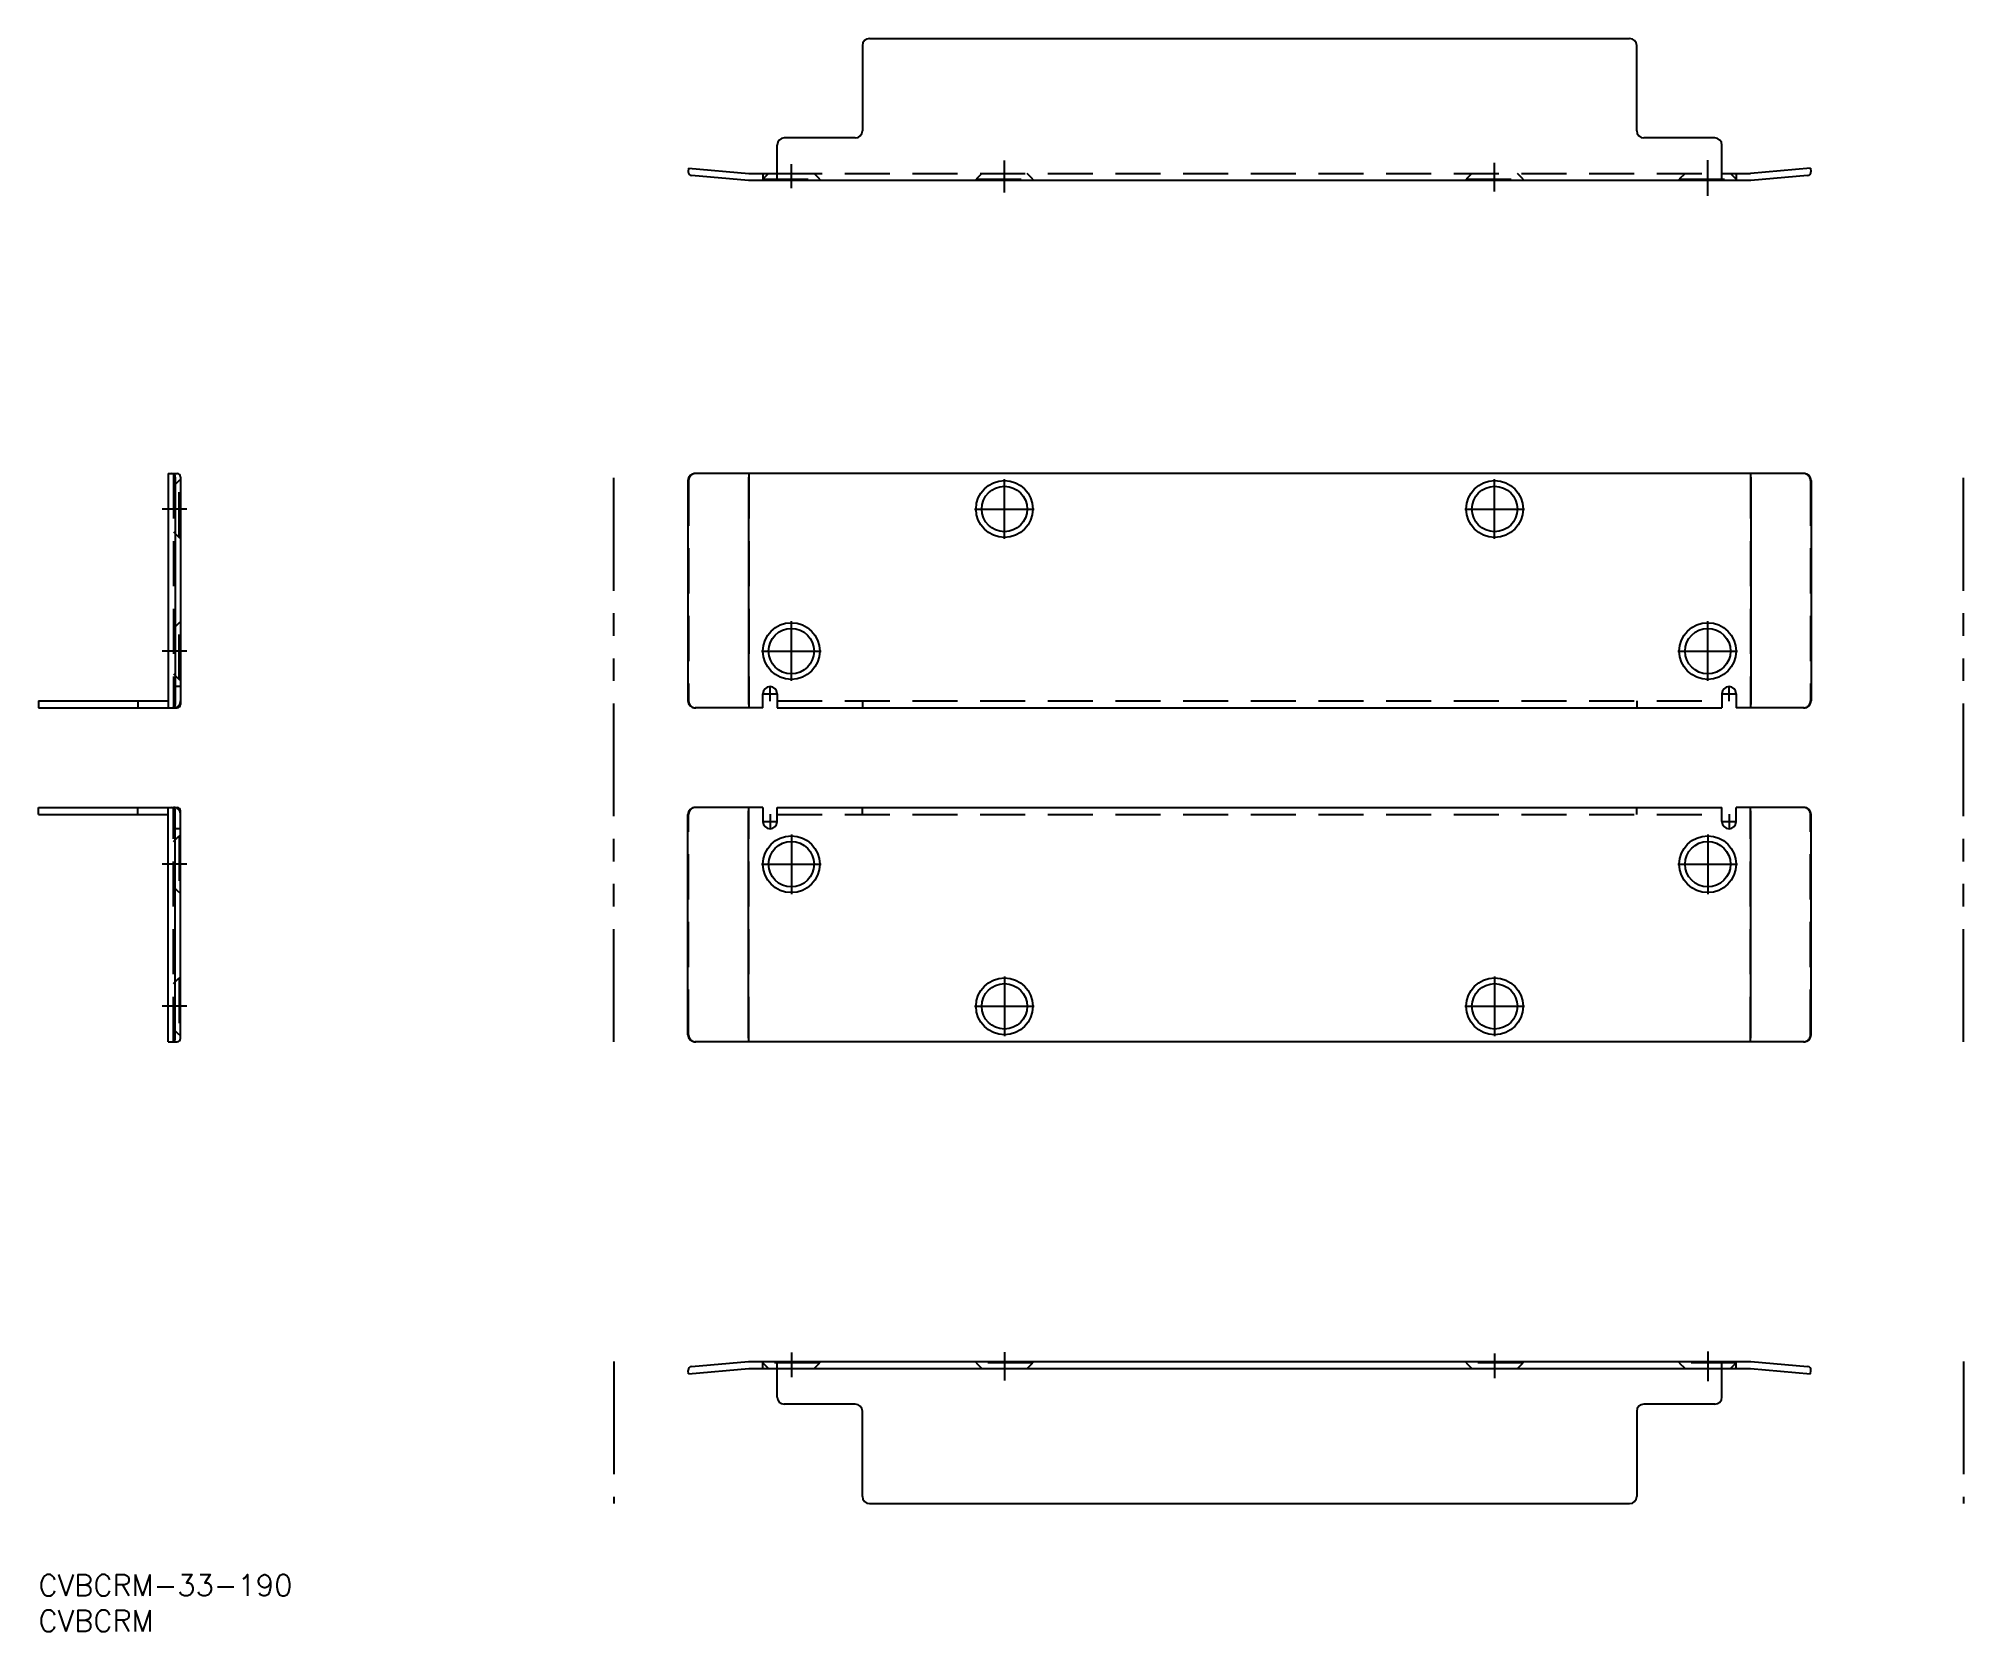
# Model space of a CAD drawing. Extents: x 0 to 271, y -8 to 216.
import ezdxf

# ---------------------------------------------------------------- set-up
doc = ezdxf.new("R2010")
doc.units = 0
doc.header["$LTSCALE"] = 0.5
for name, pattern in [('CENTER', [50.8, 31.75, -6.35, 6.35, -6.35]), ('DASHED', [19.05, 12.7, -6.35]), ('PHANTOM', [63.5, 31.75, -6.35, 6.35, -6.35, 6.35, -6.35])]:
    doc.linetypes.add(name, pattern=pattern)
for name, color, linetype in [('MSM_CENTER', 1, 'CENTER'), ('MSM_CONTINUOUS', 7, 'CONTINUOUS'), ('MSM_DASHED', 4, 'DASHED'), ('MSM_IMAGINARY', 6, 'PHANTOM'), ('MSM_PART_NUMBER', 7, 'CONTINUOUS')]:
    doc.layers.add(name, color=color, linetype=linetype)
doc.styles.get("Standard").update_dxf_attribs({"font": 'txt.shx', "height": 3, "bigfont": 'bigfont.shx'})

msp = doc.modelspace()

# ---------------------------------------------------------------- linework, layer by layer
at = {"layer": 'MSM_CENTER'}
for p, q in [((105.98, 195.17), (105.98, 198.53)), ((135.98, 194.55), (135.98, 199.05)), ((204.98, 194.71), (204.98, 198.71)), ((234.98, 194.09), (234.98, 199.1)), ((135.98, 145.8), (135.98, 154.2)), ((204.98, 145.8), (204.98, 154.2)), ((20.86, 150), (17.39, 150)), ((131.78, 150), (140.18, 150)), ((200.78, 150), (209.18, 150)), ((105.98, 125.8), (105.98, 134.2)), ((234.98, 125.8), (234.98, 134.2)), ((20.86, 130), (17.39, 130)), ((101.78, 130), (110.18, 130)), ((230.78, 130), (239.18, 130)), ((102.98, 122.95), (102.98, 125.05)), ((237.98, 122.95), (237.98, 125.05)), ((101.93, 124), (104.03, 124)), ((236.93, 124), (239.03, 124)), ((101.93, 106), (104.03, 106)), ((102.98, 107.05), (102.98, 104.95)), ((236.93, 106), (239.03, 106)), ((237.98, 107.05), (237.98, 104.95)), ((105.98, 104.2), (105.98, 95.8)), ((234.98, 104.2), (234.98, 95.8)), ((20.86, 100), (17.39, 100)), ((101.78, 100), (110.18, 100)), ((230.78, 100), (239.18, 100)), ((135.98, 84.2), (135.98, 75.8)), ((204.98, 84.2), (204.98, 75.8)), ((20.86, 80), (17.39, 80)), ((131.78, 80), (140.18, 80)), ((200.78, 80), (209.18, 80)), ((105.98, 31.25), (105.98, 27.79)), ((135.98, 31.31), (135.98, 27.34)), ((204.98, 31.14), (204.98, 27.65)), ((234.98, 31.43), (234.98, 27.22))]:
    msp.add_line(p, q, dxfattribs=at)
at = {"layer": 'MSM_CONTINUOUS'}
for p, q in [((115.98, 215.23), (115.98, 203.23)), ((116.98, 216.23), (223.98, 216.23)), ((224.98, 203.23), (224.98, 215.23)), ((103.98, 196.23), (103.98, 201.23)), ((114.98, 202.23), (104.98, 202.23)), ((235.98, 202.23), (225.98, 202.23)), ((236.98, 196.23), (236.98, 201.23)), ((91.51, 197.97), (91.47, 197.47)), ((91.51, 197.97), (99.98, 197.23)), ((249.45, 197.97), (240.98, 197.23)), ((249.45, 197.97), (249.49, 197.47)), ((99.94, 196.23), (91.93, 196.93)), ((241.03, 196.23), (99.94, 196.23)), ((99.98, 197.23), (103.98, 197.23)), ((101.98, 197.23), (101.98, 196.23)), ((236.98, 197.23), (240.98, 197.23)), ((238.98, 197.23), (238.98, 196.23)), ((249.04, 196.93), (241.03, 196.23)), ((18.26, 155), (18.26, 122)), ((18.26, 155), (19.5, 155)), ((19.26, 154.5), (19.26, 122.5)), ((20, 154.5), (20, 122.5)), ((248.54, 155), (92.43, 155)), ((99.94, 154.5), (99.94, 122.5)), ((241.03, 154.5), (241.03, 122.5)), ((91.43, 154), (91.43, 123)), ((249.54, 154), (249.54, 123)), ((0, 123), (0, 122)), ((0, 123), (18.26, 123)), ((0, 122), (19.5, 122)), ((14, 123), (14, 122)), ((101.98, 122), (92.43, 122)), ((101.98, 122), (101.98, 124)), ((103.98, 124), (103.98, 122)), ((103.98, 122), (236.98, 122)), ((236.98, 124), (236.98, 122)), ((238.98, 124), (238.98, 122)), ((248.54, 122), (238.98, 122)), ((0, 107), (0, 108)), ((0, 108), (19.5, 108)), ((0, 107), (18.26, 107)), ((14, 107), (14, 108)), ((18.26, 75), (18.26, 108)), ((19.26, 75.5), (19.26, 107.5)), ((20, 75.5), (20, 107.5)), ((91.43, 76), (91.43, 107)), ((101.98, 108), (92.43, 108)), ((99.94, 75.5), (99.94, 107.5)), ((101.98, 108), (101.98, 106)), ((103.98, 106), (103.98, 108)), ((103.98, 108), (236.98, 108)), ((236.98, 106), (236.98, 108)), ((248.54, 108), (238.98, 108)), ((238.98, 106), (238.98, 108)), ((241.03, 75.5), (241.03, 107.5)), ((249.54, 76), (249.54, 107)), ((18.26, 75), (19.5, 75)), ((248.54, 75), (92.43, 75)), ((91.93, 29.3), (99.94, 30)), ((99.94, 30), (241.03, 30)), ((103.98, 29), (103.98, 30)), ((236.98, 29), (236.98, 30)), ((241.03, 30), (249.04, 29.3)), ((91.51, 28.26), (91.47, 28.76)), ((91.51, 28.26), (99.98, 29)), ((99.98, 29), (240.98, 29)), ((103.98, 25), (103.98, 29)), ((236.98, 25), (236.98, 29)), ((240.98, 29), (249.45, 28.26)), ((249.45, 28.26), (249.49, 28.76)), ((114.98, 24), (104.98, 24)), ((115.98, 11), (115.98, 23)), ((224.98, 23), (224.98, 11)), ((235.98, 24), (225.98, 24)), ((116.98, 10), (223.98, 10))]:
    msp.add_line(p, q, dxfattribs=at)
for centre, radius in [((135.98, 150), 4), ((135.98, 150), 3.2), ((204.98, 150), 4), ((204.98, 150), 3.2), ((105.98, 130), 4), ((105.98, 130), 3.2), ((234.98, 130), 4), ((234.98, 130), 3.2), ((105.98, 100), 4), ((105.98, 100), 3.2), ((234.98, 100), 4), ((234.98, 100), 3.2), ((135.98, 80), 4), ((135.98, 80), 3.2), ((204.98, 80), 4), ((204.98, 80), 3.2)]:
    msp.add_circle(centre, radius, dxfattribs=at)
for centre, radius, start, end in [((116.98, 215.23), 1, 90, 180), ((223.98, 215.23), 1, 0, 90), ((104.98, 201.23), 1, 90, 180), ((114.98, 203.23), 1, 270, 0), ((225.98, 203.23), 1, 180, 270), ((235.98, 201.23), 1, 0, 90), ((91.97, 197.43), 0.5, 175, 265), ((249, 197.43), 0.5, 275, 5), ((18.76, 154.5), 0.5, 0, 90), ((19.5, 154.5), 0.5, 0, 90), ((92.43, 154), 1, 90, 180), ((248.54, 154), 1, 0, 90), ((102.98, 124), 1, 0, 180), ((237.98, 124), 1, 0, 180), ((18.76, 122.5), 0.5, 270, 0), ((19.5, 122.5), 0.5, 270, 0), ((92.43, 123), 1, 180, 270), ((248.54, 123), 1, 270, 0), ((18.76, 107.5), 0.5, 0, 90), ((19.5, 107.5), 0.5, 0, 90), ((92.43, 107), 1, 90, 180), ((102.98, 106), 1, 180, 0), ((237.98, 106), 1, 180, 0), ((248.54, 107), 1, 0, 90), ((92.43, 76), 1, 180, 270), ((248.54, 76), 1, 270, 0), ((18.76, 75.5), 0.5, 270, 0), ((19.5, 75.5), 0.5, 270, 0), ((91.97, 28.8), 0.5, 95, 185), ((249, 28.8), 0.5, 355, 85), ((104.98, 25), 1, 180, 270), ((235.98, 25), 1, 270, 0), ((114.98, 23), 1, 0, 90), ((225.98, 23), 1, 90, 180), ((116.98, 11), 1, 180, 270), ((223.98, 11), 1, 270, 0)]:
    msp.add_arc(centre, radius, start, end, dxfattribs=at)
at = {"layer": 'MSM_DASHED'}
for p, q in [((102.78, 197.23), (101.98, 196.43)), ((101.98, 196.43), (101.98, 196.23)), ((101.98, 196.43), (109.98, 196.43)), ((103.98, 197.23), (236.98, 197.23)), ((109.98, 196.43), (109.18, 197.23)), ((109.98, 196.23), (109.98, 196.43)), ((132.78, 197.23), (131.98, 196.43)), ((131.98, 196.43), (131.98, 196.23)), ((131.98, 196.43), (139.98, 196.43)), ((139.98, 196.43), (139.18, 197.23)), ((139.98, 196.23), (139.98, 196.43)), ((201.78, 197.23), (200.98, 196.43)), ((200.98, 196.43), (200.98, 196.23)), ((200.98, 196.43), (208.98, 196.43)), ((208.98, 196.43), (208.18, 197.23)), ((208.98, 196.23), (208.98, 196.43)), ((231.78, 197.23), (230.98, 196.43)), ((230.98, 196.43), (230.98, 196.23)), ((230.98, 196.43), (238.98, 196.43)), ((238.98, 196.43), (238.18, 197.23)), ((238.98, 196.23), (238.98, 196.43)), ((19, 155), (19, 122)), ((99.98, 155), (99.98, 122)), ((240.98, 155), (240.98, 122)), ((19.8, 154), (19, 153.2)), ((20, 154), (19.8, 154)), ((19.8, 146), (19.8, 154)), ((91.51, 154), (91.51, 123)), ((249.45, 154), (249.45, 123)), ((19, 146.8), (19.8, 146)), ((19.8, 146), (20, 146)), ((19.8, 134), (19, 133.2)), ((20, 134), (19.8, 134)), ((19.8, 126), (19.8, 134)), ((19, 126.8), (19.8, 126)), ((20, 125), (19, 125)), ((19.8, 126), (20, 126)), ((103.98, 123), (236.98, 123)), ((115.98, 123), (115.98, 122)), ((224.98, 123), (224.98, 122)), ((19, 75), (19, 108)), ((91.51, 76), (91.51, 107)), ((99.98, 75), (99.98, 108)), ((103.98, 107), (236.98, 107)), ((115.98, 107), (115.98, 108)), ((224.98, 107), (224.98, 108)), ((240.98, 75), (240.98, 108)), ((249.45, 76), (249.45, 107)), ((20, 105), (19, 105)), ((19, 103.2), (19.8, 104)), ((19.8, 104), (20, 104)), ((19.8, 104), (19.8, 96)), ((19.8, 96), (19, 96.8)), ((20, 96), (19.8, 96)), ((19, 83.2), (19.8, 84)), ((19.8, 84), (20, 84)), ((19.8, 84), (19.8, 76)), ((19.8, 76), (19, 76.8)), ((20, 76), (19.8, 76)), ((101.98, 29), (101.98, 30)), ((101.98, 30), (101.98, 29.8)), ((109.98, 29.8), (109.98, 30)), ((131.98, 30), (131.98, 29.8)), ((139.98, 29.8), (139.98, 30)), ((200.98, 30), (200.98, 29.8)), ((208.98, 29.8), (208.98, 30)), ((230.98, 30), (230.98, 29.8)), ((238.98, 29), (238.98, 30)), ((238.98, 29.8), (238.98, 30)), ((109.98, 29.8), (101.98, 29.8)), ((101.98, 29.8), (102.78, 29)), ((109.18, 29), (109.98, 29.8)), ((139.98, 29.8), (131.98, 29.8)), ((131.98, 29.8), (132.78, 29)), ((139.18, 29), (139.98, 29.8)), ((208.98, 29.8), (200.98, 29.8)), ((200.98, 29.8), (201.78, 29)), ((208.18, 29), (208.98, 29.8)), ((238.98, 29.8), (230.98, 29.8)), ((230.98, 29.8), (231.78, 29)), ((238.18, 29), (238.98, 29.8))]:
    msp.add_line(p, q, dxfattribs=at)
for centre, start, end in [((92.51, 154), 90, 180), ((248.45, 154), 0, 90), ((19, 123), 270, 0), ((92.51, 123), 180, 270), ((248.45, 123), 270, 0), ((19, 107), 0, 90), ((92.51, 107), 90, 180), ((248.45, 107), 0, 90), ((92.51, 76), 180, 270), ((248.45, 76), 270, 0)]:
    msp.add_arc(centre, 1, start, end, dxfattribs=at)
at = {"layer": 'MSM_IMAGINARY'}
for p, q in [((80.98, 75), (80.98, 155.47)), ((270.98, 75), (270.98, 154.45)), ((80.98, 30), (80.98, 10)), ((270.98, 30), (270.98, 10))]:
    msp.add_line(p, q, dxfattribs=at)

# ---------------------------------------------------------------- texts
at = {"layer": 'MSM_PART_NUMBER'}
for s, p in [('CVBCRM-33-190 ', (0, -3)), ('CVBCRM', (0, -8))]:
    msp.add_text(s, height=3, dxfattribs=at).set_placement(p)

doc.saveas('drawing.dxf')
